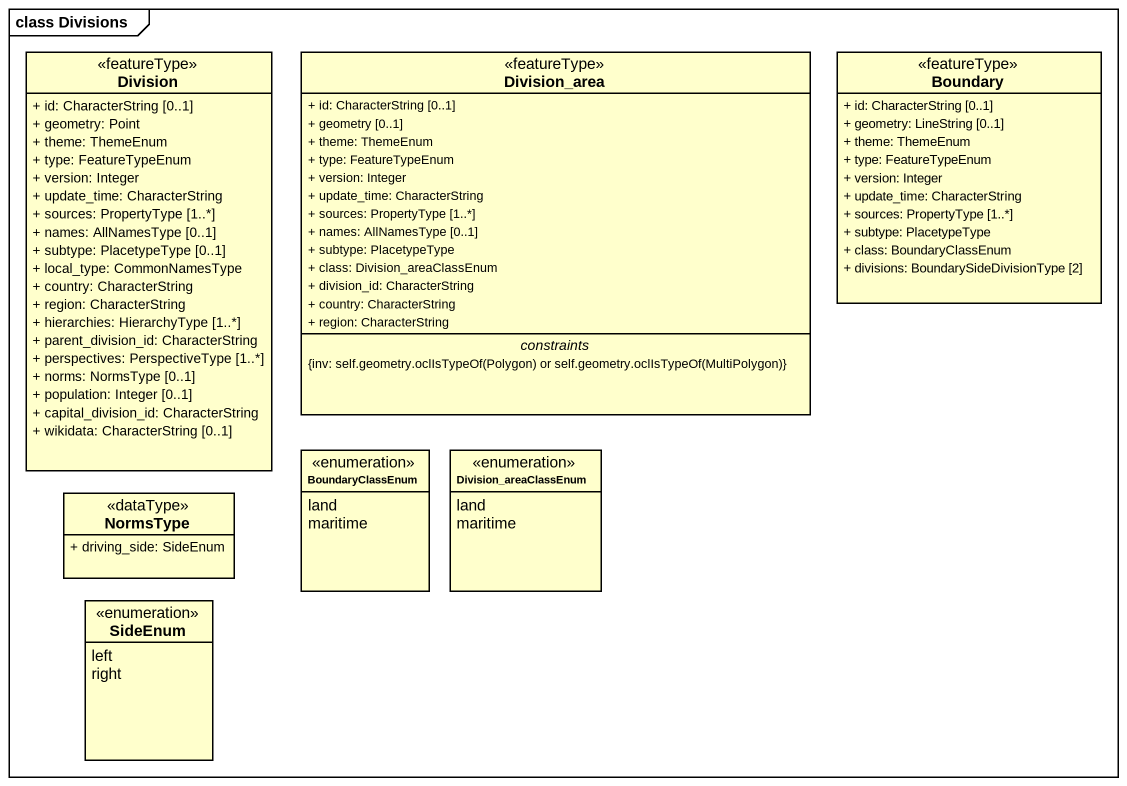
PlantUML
@startuml
mainframe class Divisions
hide circle
hide empty members
skinparam classAttributeIconSize 0
class Division <<featureType>> {
  + id: CharacterString [0..1]
  + geometry: Point
  + theme: ThemeEnum
  + type: FeatureTypeEnum
  + version: Integer
  + update_time: CharacterString
  + sources: PropertyType [1..*]
  + names: AllNamesType [0..1]
  + subtype: PlacetypeType [0..1]
  + local_type: CommonNamesType
  + country: CharacterString
  + region: CharacterString
  + hierarchies: HierarchyType [1..*]
  + parent_division_id: CharacterString
  + perspectives: PerspectiveType [1..*]
  + norms: NormsType [0..1]
  + population: Integer [0..1]
  + capital_division_id: CharacterString
  + wikidata: CharacterString [0..1]
}
class Division_area <<featureType>> {
  + id: CharacterString [0..1]
  + geometry [0..1]
  + theme: ThemeEnum
  + type: FeatureTypeEnum
  + version: Integer
  + update_time: CharacterString
  + sources: PropertyType [1..*]
  + names: AllNamesType [0..1]
  + subtype: PlacetypeType
  + class: Division_areaClassEnum
  + division_id: CharacterString
  + country: CharacterString
  + region: CharacterString
  -- constraints --
  {field} {inv: self.geometry.oclIsTypeOf(Polygon) or self.geometry.oclIsTypeOf(MultiPolygon)}
}
class "Boundary" as Boundary_ <<featureType>> {
  + id: CharacterString [0..1]
  + geometry: LineString [0..1]
  + theme: ThemeEnum
  + type: FeatureTypeEnum
  + version: Integer
  + update_time: CharacterString
  + sources: PropertyType [1..*]
  + subtype: PlacetypeType
  + class: BoundaryClassEnum
  + divisions: BoundarySideDivisionType [2]
}
class NormsType <<dataType>> {
  + driving_side: SideEnum
}
enum BoundaryClassEnum {
  land
  maritime
}
enum Division_areaClassEnum {
  land
  maritime
}
enum SideEnum {
  left
  right
}
@enduml
